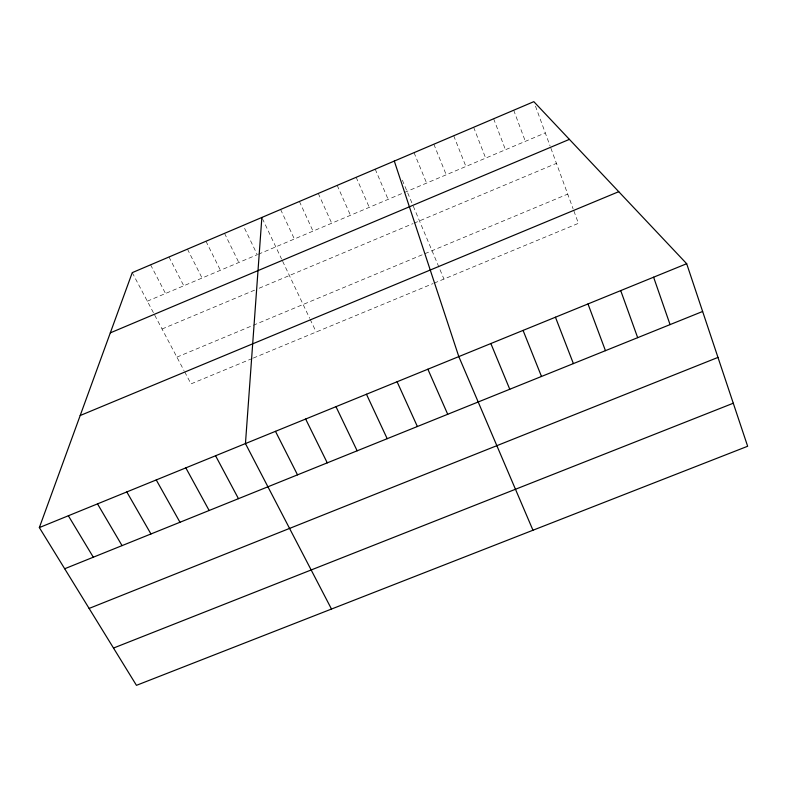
<?xml version="1.0" encoding="UTF-8"?>
<svg xmlns="http://www.w3.org/2000/svg" width="787" height="787" viewBox="0 0 787 787"><rect width="100%" height="100%" fill="white"/><g stroke="black" fill="none" stroke-linecap="round" stroke-linejoin="round"><path stroke-width="0.59" stroke-dasharray="3.94 2.95" d="M147.336 301.185L257.28 254.693L243.173 225.416M258.372 254.231L545.283 132.914M162.043 329.015L254.89 290.019M259.189 288.209L412.86 223.675M413.962 223.213L556.448 163.362M176.898 357.131L567.712 194.104M252.165 358.538L191.034 383.879L184.542 371.592M253.286 358.075L433.116 283.556M434.198 283.104L578.425 223.331L573.507 209.903M132.255 272.636L153.593 313.019M154.724 315.174L184.001 370.569M150.592 264.825L165.526 293.492M168.998 256.995L183.765 285.779M187.454 249.135L202.062 278.047M205.968 241.255L220.409 270.285M224.541 233.345L238.815 262.504M262.376 218.55L281.579 259.051M282.631 261.264L309.675 318.312M310.176 319.365L316.177 332.016M280.605 209.48L294.377 239.012M299.414 201.472L313.019 231.132M318.273 193.445L331.711 223.223M337.19 185.388L350.461 215.294M356.167 177.301L369.26 207.345M375.212 169.195L388.129 199.367M402.334 180.144L412.408 204.089M413.293 206.204L443.947 279.06M414.051 152.658L426.613 183.096M433.853 144.228L446.229 174.803M453.715 135.777L465.914 166.48M473.646 127.287L485.668 158.128M493.646 118.778L505.47 149.746M513.704 110.229L525.352 141.345M535.465 106.127L550.093 146.028M550.9 148.222L573.093 208.791"/><path stroke-width="1.18" d="M261.864 217.458L245.446 443.573L331.484 609.049M39.35 527.585L132.255 272.636L533.832 101.661L686.677 263.714L747.65 446.259L136.456 685.339L39.35 527.585L686.677 263.714M110.308 332.871L569.394 139.368M80.185 415.526L618.739 191.684M64.691 568.755L702.624 311.475M89.118 608.43L717.97 357.416M113.505 648.055L733.277 403.219M68.361 515.76L93.309 557.216M97.509 503.877L122.054 545.617M126.805 491.934L150.947 533.97M156.249 479.932L179.977 522.263M185.84 467.872L209.145 510.497M215.569 455.752L238.461 498.673M275.47 431.335L297.516 474.856M305.651 419.038L327.264 462.864M335.98 406.672L357.15 450.803M366.457 394.248L387.194 438.693M397.091 381.764L417.376 426.515M427.872 369.211L447.714 414.277M532.966 530.231L458.811 356.6L394.307 161.069M490.862 343.535L509.769 389.25M523.07 330.412L541.495 376.461M555.445 317.21L573.389 363.594M587.997 303.939L605.449 350.668M620.717 290.61L637.677 337.672M653.603 277.201L670.062 324.608"/></g></svg>
